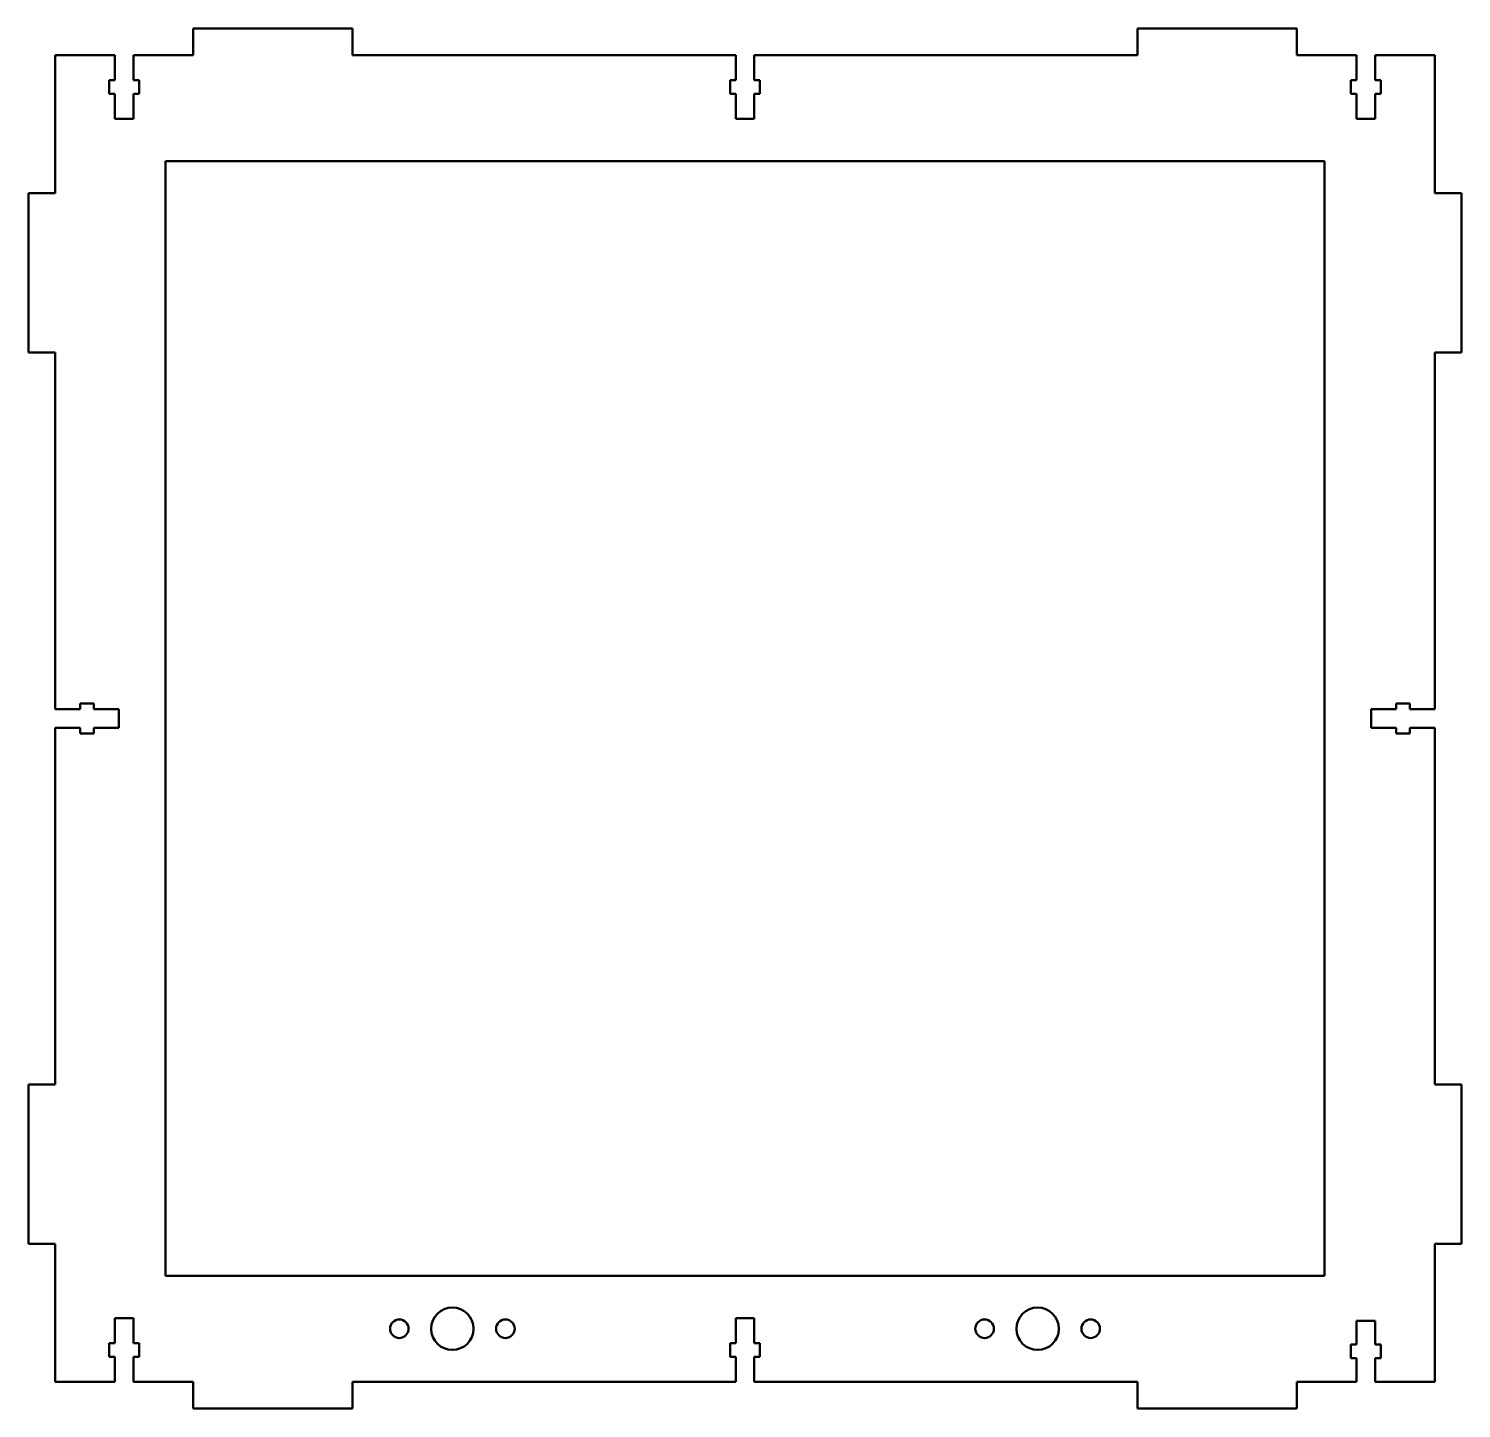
# Model space of a CAD drawing. Header units: millimetres. Extents: x 0 to 270, y -229 to 31.
import ezdxf

# ---------------------------------------------------------------- set-up
doc = ezdxf.new("R2010")
doc.units = ezdxf.units.MM
doc.layers.add('IV_INTERIOR_PROFILES', color=7, linetype='Continuous', lineweight=50)
doc.layers.add('IV_OUTER_PROFILE', color=7, linetype='Continuous', lineweight=50)

msp = doc.modelspace()

# ---------------------------------------------------------------- linework, layer by layer
at = {"layer": 'IV_INTERIOR_PROFILES'}
for p, q in [((25.8, -204), (25.8, 6)), ((25.8, 6), (244.2, 6)), ((244.2, 6), (244.2, -204)), ((244.2, -204), (25.8, -204))]:
    msp.add_line(p, q, dxfattribs=at)
for centre, radius in [((79.85, -214), 4), ((190.15, -214), 4), ((69.85, -214), 1.75), ((89.85, -214), 1.75), ((180.15, -214), 1.75), ((200.15, -214), 1.75)]:
    msp.add_circle(centre, radius, dxfattribs=at)
at = {"layer": 'IV_OUTER_PROFILE'}
for p, q in [((31, 31), (61, 31)), ((31, 26), (31, 31)), ((61, 31), (61, 26)), ((209, 31), (239, 31)), ((209, 26), (209, 31)), ((239, 31), (239, 26)), ((16.25, 26), (5, 26)), ((5, 26), (5, 0)), ((16.25, 21.3), (16.25, 26)), ((19.75, 26), (19.75, 21.3)), ((31, 26), (19.75, 26)), ((133.25, 26), (61, 26)), ((133.25, 21.3), (133.25, 26)), ((136.75, 26), (136.75, 21.3)), ((209, 26), (136.75, 26)), ((250.25, 26), (239, 26)), ((250.25, 21.3), (250.25, 26)), ((253.75, 26), (253.75, 21.3)), ((265, 26), (253.75, 26)), ((265, 0), (265, 26)), ((15.2, 18.7), (15.2, 21.3)), ((15.2, 21.3), (16.25, 21.3)), ((19.75, 21.3), (20.8, 21.3)), ((20.8, 21.3), (20.8, 18.7)), ((132.2, 18.7), (132.2, 21.3)), ((132.2, 21.3), (133.25, 21.3)), ((136.75, 21.3), (137.8, 21.3)), ((137.8, 21.3), (137.8, 18.7)), ((249.2, 18.7), (249.2, 21.3)), ((249.2, 21.3), (250.25, 21.3)), ((253.75, 21.3), (254.8, 21.3)), ((254.8, 21.3), (254.8, 18.7)), ((16.25, 18.7), (15.2, 18.7)), ((16.25, 14), (16.25, 18.7)), ((19.75, 18.7), (19.75, 14)), ((20.8, 18.7), (19.75, 18.7)), ((133.25, 18.7), (132.2, 18.7)), ((133.25, 14), (133.25, 18.7)), ((136.75, 18.7), (136.75, 14)), ((137.8, 18.7), (136.75, 18.7)), ((250.25, 18.7), (249.2, 18.7)), ((250.25, 14), (250.25, 18.7)), ((253.75, 18.7), (253.75, 14)), ((254.8, 18.7), (253.75, 18.7)), ((19.75, 14), (16.25, 14)), ((136.75, 14), (133.25, 14)), ((253.75, 14), (250.25, 14)), ((5, 0), (0, 0)), ((0, 0), (0, -30)), ((265, 0), (270, 0)), ((270, 0), (270, -30)), ((0, -30), (5, -30)), ((5, -30), (5, -97.25)), ((265, -97.25), (265, -30)), ((270, -30), (265, -30)), ((9.7, -96.2), (12.3, -96.2)), ((9.7, -97.25), (9.7, -96.2)), ((12.3, -96.2), (12.3, -97.25)), ((257.7, -96.2), (260.3, -96.2)), ((257.7, -97.25), (257.7, -96.2)), ((260.3, -96.2), (260.3, -97.25)), ((5, -97.25), (9.7, -97.25)), ((12.3, -97.25), (17, -97.25)), ((17, -97.25), (17, -100.75)), ((253, -97.25), (257.7, -97.25)), ((253, -100.75), (253, -97.25)), ((260.3, -97.25), (265, -97.25)), ((9.7, -100.75), (5, -100.75)), ((5, -100.75), (5, -168)), ((9.7, -101.8), (9.7, -100.75)), ((12.3, -101.8), (9.7, -101.8)), ((17, -100.75), (12.3, -100.75)), ((12.3, -100.75), (12.3, -101.8)), ((257.7, -100.75), (253, -100.75)), ((257.7, -101.8), (257.7, -100.75)), ((260.3, -101.8), (257.7, -101.8)), ((260.3, -100.75), (260.3, -101.8)), ((265, -100.75), (260.3, -100.75)), ((265, -168), (265, -100.75)), ((5, -168), (0, -168)), ((0, -168), (0, -198)), ((265, -168), (270, -168)), ((270, -168), (270, -198)), ((0, -198), (5, -198)), ((5, -198), (5, -224)), ((265, -224), (265, -198)), ((270, -198), (265, -198)), ((16.25, -212), (19.75, -212)), ((16.25, -216.7), (16.25, -212)), ((19.75, -212), (19.75, -216.7)), ((133.25, -216.7), (133.25, -212)), ((133.25, -212), (136.75, -212)), ((136.75, -212), (136.75, -216.7)), ((250.25, -216.96), (250.25, -212.52)), ((250.25, -212.52), (253.75, -212.52)), ((253.75, -212.52), (253.75, -216.96)), ((15.2, -216.7), (16.25, -216.7)), ((15.2, -219.3), (15.2, -216.7)), ((19.75, -216.7), (20.8, -216.7)), ((20.8, -216.7), (20.8, -219.3)), ((132.2, -216.7), (133.25, -216.7)), ((132.2, -219.3), (132.2, -216.7)), ((136.75, -216.7), (137.8, -216.7)), ((137.8, -216.7), (137.8, -219.3)), ((249.2, -216.96), (250.25, -216.96)), ((249.2, -219.56), (249.2, -216.96)), ((253.75, -216.96), (254.8, -216.96)), ((254.8, -216.96), (254.8, -219.56)), ((16.25, -219.3), (15.2, -219.3)), ((16.25, -224), (16.25, -219.3)), ((20.8, -219.3), (19.75, -219.3)), ((19.75, -219.3), (19.75, -224)), ((133.25, -219.3), (132.2, -219.3)), ((133.25, -224), (133.25, -219.3)), ((137.8, -219.3), (136.75, -219.3)), ((136.75, -219.3), (136.75, -224)), ((250.25, -219.56), (249.2, -219.56)), ((250.25, -224), (250.25, -219.56)), ((254.8, -219.56), (253.75, -219.56)), ((253.75, -219.56), (253.75, -224)), ((5, -224), (16.25, -224)), ((19.75, -224), (31, -224)), ((31, -224), (31, -229)), ((61, -224), (133.25, -224)), ((61, -229), (61, -224)), ((136.75, -224), (209, -224)), ((209, -224), (209, -229)), ((239, -224), (250.25, -224)), ((239, -229), (239, -224)), ((253.75, -224), (265, -224)), ((31, -229), (61, -229)), ((209, -229), (239, -229))]:
    msp.add_line(p, q, dxfattribs=at)

doc.saveas('drawing.dxf')
